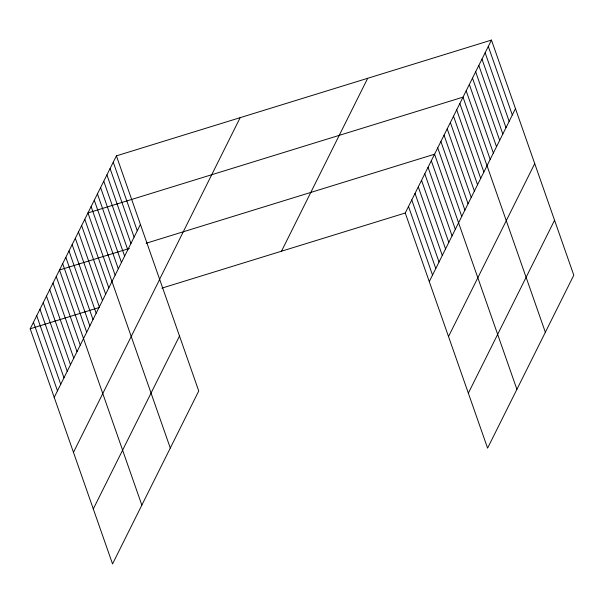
<?xml version="1.0" encoding="UTF-8"?>
<svg xmlns="http://www.w3.org/2000/svg" width="604" height="604" viewBox="0 0 604 604"><rect width="100%" height="100%" fill="white"/><g stroke="black" fill="none" stroke-linecap="round" stroke-linejoin="round"><path stroke-width="0.91" d="M116.406 155.862L198.746 390.992L112.54 563.917L30.2 328.795L116.406 155.862L491.46 40.083L573.8 275.205L487.594 448.138L405.254 213.008L491.46 40.083M54.217 397.372L140.422 224.439M159.26 279.969L240.173 117.652M73.462 452.336L159.667 279.403M93.295 508.961L179.501 336.028M281.487 251.219L367.693 78.286M429.27 281.585L515.476 108.66M448.515 336.549L534.721 163.616M468.342 393.174L554.555 220.249M129.354 248.433L59.509 269.996L141.849 505.125M146.145 243.253L434.563 154.216L516.903 389.338M30.2 328.795L99.154 307.504M161.88 288.138L405.254 213.008M488.296 46.417L512.313 115.002M485.14 52.759L509.157 121.344M481.977 59.101L505.993 127.678M478.813 65.443L502.83 134.02M475.658 71.785L499.674 140.362M472.494 78.127L496.511 146.704M469.331 84.462L493.347 153.046M466.175 90.804L490.191 159.388M545.352 332.276L463.011 97.146L87.957 212.933L170.298 448.055M459.848 103.488L483.864 172.065M456.692 109.83L480.709 178.407M453.529 116.172L477.545 184.748M450.365 122.506L474.382 191.09M447.209 128.848L471.226 197.433M444.046 135.19L468.062 203.767M440.882 141.532L464.899 210.109M437.726 147.874L461.743 216.451M431.309 160.747L455.325 229.324M428.047 167.278L452.064 235.854M424.793 173.809L448.81 242.393M421.539 180.347L445.548 248.923M418.278 186.878L442.294 255.454M415.024 193.408L439.04 261.993M411.762 199.947L435.778 268.523M408.508 206.477L432.524 275.054M113.25 162.204L137.267 230.781M110.087 168.546L134.103 237.123M106.923 174.888L130.94 243.465M103.767 181.23L127.784 249.807M100.604 187.565L124.62 256.149M97.44 193.907L121.457 262.483M94.284 200.249L118.293 268.825M91.121 206.591L115.138 275.167M84.802 219.275L108.811 287.851M81.638 225.609L105.655 294.193M78.475 231.951L102.491 300.528M75.319 238.293L99.328 306.87M72.155 244.635L96.172 313.212M68.992 250.977L93.008 319.554M65.836 257.319L89.845 325.896M62.673 263.654L86.689 332.238M56.255 276.526L80.272 345.111M52.993 283.065L77.01 351.641M49.739 289.595L73.756 358.172M46.485 296.126L70.502 364.71M43.224 302.664L67.24 371.241M39.97 309.195L63.986 377.772M36.716 315.726L60.732 384.303M33.454 322.257L57.471 390.841"/></g></svg>
